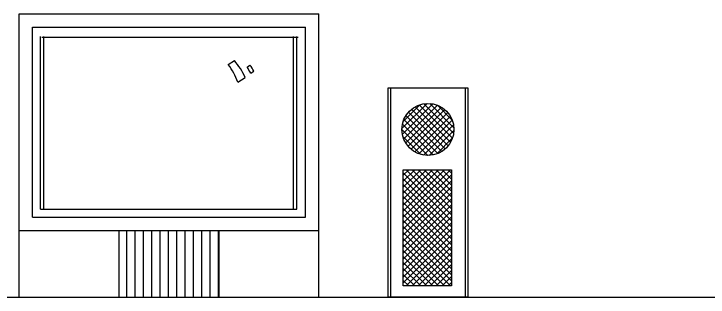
# Model space of a CAD drawing. Header units: inches. Extents: x 11.8 to 54.3, y 10.8 to 35.6.
# Drawn here: x 18.157 to 20.241, y 28.998 to 29.848 of the extents above; entities that cross this region are included whole.
import ezdxf

# ---------------------------------------------------------------- set-up
doc = ezdxf.new("R2010")
doc.units = ezdxf.units.IN
doc.header["$MEASUREMENT"] = 0
doc.layers.add('02', color=2, linetype='Continuous')
doc.layers.add('1', color=1, linetype='Continuous')

msp = doc.modelspace()

# ---------------------------------------------------------------- hatches: boundary and pattern name
at = {"layer": '1'}
h = msp.add_hatch(dxfattribs=at)
h.set_pattern_fill('ANSI37', color=256, scale=0.004, style=0)
h.set_pattern_definition([(45, (19.50009, 28.263309), (-0.00898026, 0.00898026), []), (135, (19.50009, 28.263309), (-0.00898026, -0.00898026), [])])
edge = h.paths.add_edge_path()
edge.add_arc((19.4, 29.5016), 0.0781, 0, 360)
h.paths.add_polyline_path([(19.3256, 29.3806), (19.4704, 29.3806), (19.4704, 29.0318), (19.3256, 29.0318)])
h = msp.add_hatch(dxfattribs=at)
h.set_pattern_fill('LINE', color=256, scale=0.2, angle=90, style=0)
h.set_pattern_definition([(90, (25.696162, 45.631825), (-0.025, 2e-18), [])])
h.paths.add_polyline_path([(18.4728, 29.1983), (18.4728, 28.9983), (18.7728, 28.9983), (18.7728, 29.1983)])

# ---------------------------------------------------------------- linework, layer by layer
at = {"layer": '02'}
for p, q in [((18.2372, 29.2618), (18.2372, 29.7805)), ((18.2407, 29.7788), (19.01, 29.7788)), ((18.2472, 29.2618), (18.2472, 29.7805)), ((18.9966, 29.2618), (18.9966, 29.7805)), ((19.0066, 29.2618), (19.0066, 29.7805)), ((18.8005, 29.6962), (18.8189, 29.7082)), ((18.857, 29.6884), (18.8657, 29.6945)), ((18.868, 29.6703), (18.8775, 29.6765)), ((18.8295, 29.6431), (18.8513, 29.6578)), ((18.2372, 29.2618), (19.0066, 29.2618))]:
    msp.add_line(p, q, dxfattribs=at)
for centre, start, end in [((18.6238, 29.5652), 20.7343, 36.56), ((18.6518, 29.5652), 24.9121, 40.5544), ((18.6748, 29.5652), 28.5503, 34.0523), ((18.6878, 29.5652), 30.4039, 36.0098)]:
    msp.add_arc(centre, 0.22, start, end, dxfattribs=at)
at = {"layer": '1'}
for p, q in [((18.1728, 28.9983), (18.1728, 29.8483)), ((18.1728, 29.8483), (19.0728, 29.8483)), ((19.0728, 28.9983), (19.0728, 29.8483)), ((18.2128, 29.2383), (18.2128, 29.8083)), ((18.2128, 29.8083), (19.0328, 29.8083)), ((19.0328, 29.2383), (19.0328, 29.8083)), ((19.2885, 28.9983), (19.2885, 29.5496)), ((18.2128, 29.2383), (19.0328, 29.2383)), ((18.1728, 29.1983), (19.0728, 29.1983)), ((18.4728, 28.9983), (18.4728, 29.1983)), ((18.7728, 28.9983), (18.7728, 29.1983)), ((12.1152, 28.9983), (32.4414, 28.9983)), ((18.1728, 28.9983), (19.0728, 28.9983))]:
    msp.add_line(p, q, dxfattribs=at)
for points in [[(19.2806, 29.6265), (19.5114, 29.6265), (19.5114, 28.9983), (19.2806, 28.9983)], [(19.2885, 29.6265), (19.5192, 29.6265), (19.5192, 28.9983), (19.2885, 28.9983)], [(19.3256, 29.3806), (19.4704, 29.3806), (19.4704, 29.0318), (19.3256, 29.0318)]]:
    msp.add_lwpolyline(points, close=True, dxfattribs=at)
msp.add_circle((19.4, 29.5016), 0.0781, dxfattribs=at)

doc.saveas('drawing.dxf')
